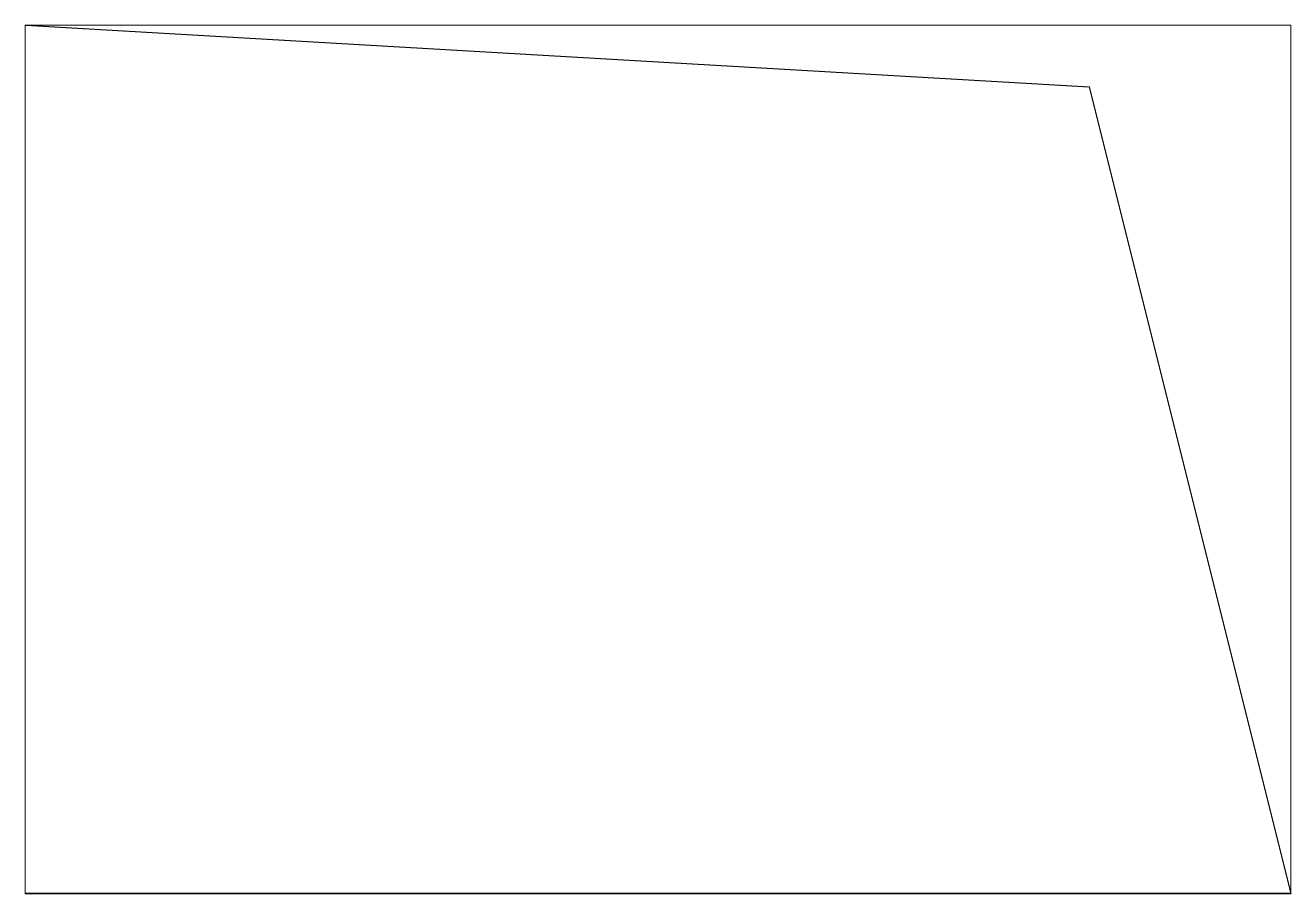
# Paper-space layout 'Layout1' of a CAD drawing. Header units: millimetres. Extents: x 0 to 257, y 9 to 186.
# The model-space entities are those that its viewports show. They can reach past a viewport. Long polylines and large blocks are cut down to what shows.
import ezdxf

# ---------------------------------------------------------------- set-up
doc = ezdxf.new("R2010")
doc.units = ezdxf.units.MM
doc.header["$LTSCALE"] = 10
doc.layers.add('MEMBERS', color=5, linetype='Continuous')

msp = doc.modelspace()

# ---------------------------------------------------------------- linework, layer by layer
at = {"layer": 'MEMBERS', "color": 3, "linetype": 'Continuous'}
for p, q in [((0, -87.84), (0, 87.93)), ((0, 87.93), (215.33, 75.45)), ((215.33, 75.45), (256.16, -87.84)), ((256.16, -87.84), (0, -87.84))]:
    msp.add_line(p, q, dxfattribs=at)

psp = doc.layouts.get("Layout1")

# ---------------------------------------------------------------- viewports
at = {"layer": '0'}
psp.add_viewport(center=(128.5, 97.5), size=(257, 176.3481), view_center_point=(128.08, 0.04), view_height=175.7701, dxfattribs=at)

doc.saveas('drawing.dxf')
